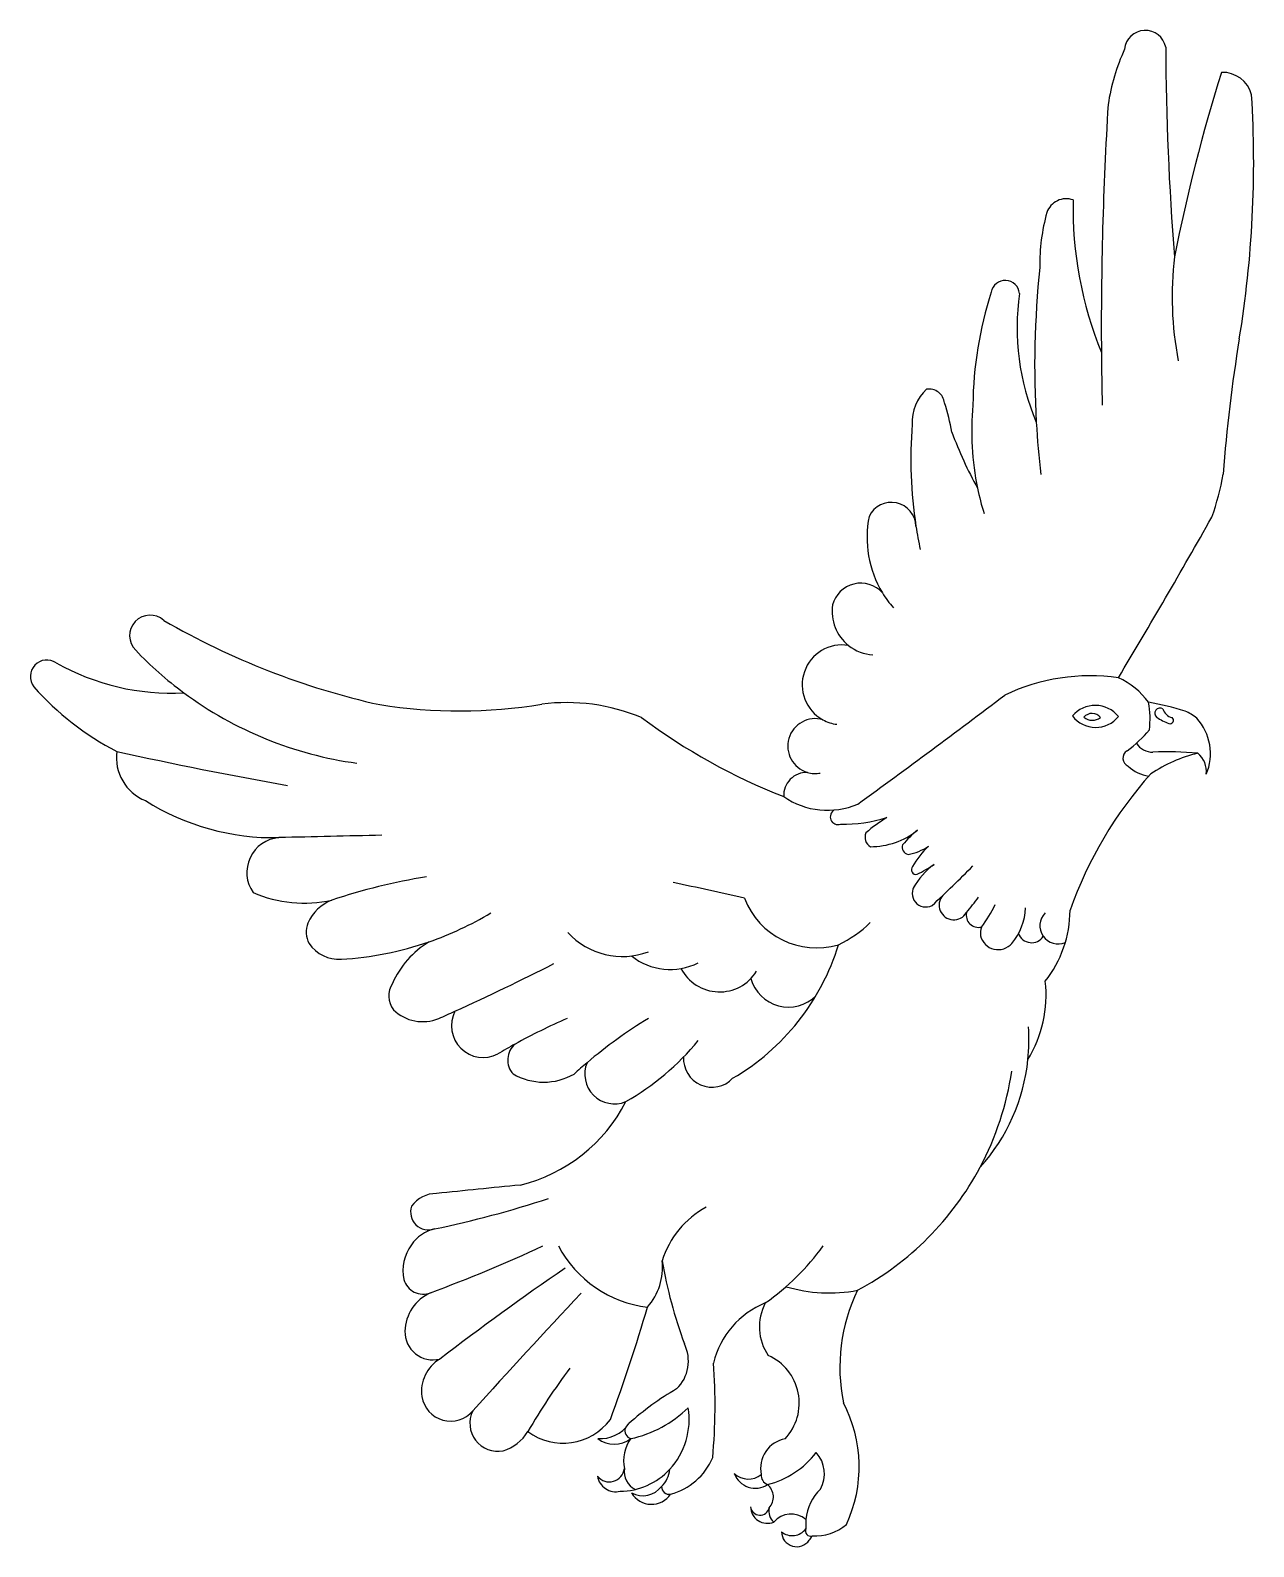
# Model space of a CAD drawing. Extents: x 0 to 13.2, y 0 to 16.4.
import ezdxf

# ---------------------------------------------------------------- set-up
doc = ezdxf.new("R2010")
doc.units = 0
doc.layers.add('WHITE', color=7, linetype='CONTINUOUS')
doc.layers.add('YELLOW', color=2, linetype='CONTINUOUS')

msp = doc.modelspace()

# ---------------------------------------------------------------- linework, layer by layer
at = {"layer": 'WHITE', "linetype": 'CONTINUOUS'}
for centre, radius, start, end in [((12.055858, 16.167914), 0.225208, 11.257667, 174.260549), ((13.890754, 15.253372), 2.262182, 155.529162, 171.430403), ((40.953324, 16.289629), 28.676696, -179.844656, -175.311288), ((30.588982, 10.369028), 18.564164, 162.540394, 168.892147), ((12.890178, 15.612643), 0.32641, 14.896322, 91.770511), ((50.837042, 13.187035), 39.256856, 176.48998, 180.40654), ((1.35897, 14.971505), 11.868815, -9.27965, 3.502294), ((11.20034, 14.351399), 0.220809, 70.203156, 160.737936), ((15.446654, 14.478894), 4.172301, 178.897717, 202.110101), ((12.960029, 13.868571), 2.045075, 164.233885, 181.085527), ((21.194378, 12.758367), 10.334749, 174.049137, 183.341683), ((10.541852, 13.534503), 0.154274, 5.669703, 169.384861), ((14.316202, 12.298571), 4.124553, 162.149005, 179.415651), ((13.274053, 13.177394), 2.605426, 171.783538, 203.081769), ((29.411839, 10.362448), 16.560173, 170.633436, 175.729069), ((10.01357, 12.161322), 0.478627, 132.578499, 183.270629), ((9.714446, 12.34378), 0.171767, 7.142193, 98.272778), ((7.899766, 11.697731), 2.094304, 9.646023, 18.582906), ((13.188882, 12.057515), 3.010361, 174.603423, 191.797013), ((14.218555, 11.753532), 4.698264, 175.354887, 188.843818), ((14.289187, 13.661301), 4.615614, -159.550015, -151.261589), ((10.168312, 12.061286), 2.768763, -19.667379, -9.680027), ((9.309914, 11.023589), 0.266344, 1.640511, 154.384261), ((10.201166, 10.910142), 1.154281, 168.577482, 211.16267), ((-58.688042, 51.591578), 82.123262, -30.919414, -29.51821), ((8.979533, 10.100339), 0.316023, 42.253321, 165.303265), ((9.142598, 10.11316), 0.473562, 171.823065, 231.394662), ((1.29565, 9.848434), 0.222382, 48.1032, 225.299502), ((5.556565, 17.10439), 8.196711, -120.113509, -102.530158), ((4.079061, 12.500739), 4.067041, -136.289758, -126.515592), ((8.776861, 9.317864), 0.43099, 80.618324, 241.236932), ((0.180717, 9.405247), 0.180717, 56.426268, 217.003677), ((1.518547, 11.730168), 2.502035, -119.653511, -86.781911), ((11.426821, 8.644028), 0.82261, 36.096367, 65.744522), ((2.3453, 11.338605), 3.082419, -138.508621, -117.226876), ((4.639169, 14.550268), 5.514969, -98.980828, -80.690634), ((5.800331, 7.036155), 2.089175, 67.242372, 97.398793), ((11.570795, 6.141922), 3.031795, 72.414677, 80.110297), ((12.318995, 8.611043), 0.453194, 49.768379, 68.270609), ((10.590626, 14.322385), 6.677105, -126.61149, -111.469052), ((8.487036, 8.654941), 0.296788, 73.872998, 253.428533), ((12.193259, 8.57352), 0.567605, -23.137659, 42.505578), ((1.434102, 8.531371), 0.503446, 172.427863, 247.822984), ((12.984964, 7.060777), 1.559157, 103.455374, 123.860216), ((12.468183, 8.381505), 0.248964, -7.157505, 51.793619), ((8.394546, 8.122482), 0.248122, 88.188736, 183.214781), ((15.379678, 5.426148), 4.385324, 138.087879, 160.63787), ((2.635018, 10.28157), 2.616712, -122.111237, -88.83142), ((2.720815, 7.286951), 0.379838, 94.897911, 214.690755), ((2.964532, 8.389626), 1.431279, -112.860399, -78.102194), ((3.433679, 6.547927), 0.474266, 111.531915, 155.785932), ((3.248849, 6.644644), 0.266318, 158.454786, 207.828472), ((9.994851, 6.885835), 1.247542, -38.277837, -0.265763), ((3.339151, 6.745731), 0.396193, -145.323468, -86.561809), ((3.150697, 9.889798), 3.545903, -86.568936, -70.898787), ((4.824604, 5.690663), 0.991779, 121.185427, 156.367825), ((4.1196, 5.953023), 0.244408, 146.412832, 217.709384), ((9.660247, 5.959874), 1.322838, -31.602759, 6.647801), ((4.243282, 6.134137), 0.458056, -133.799718, -67.883237), ((-6.022269, 29.219371), 25.722608, -66.059285, -65.629951), ((4.897553, 5.631917), 0.34376, 152.872885, 297.302879), ((8.565373, -0.559281), 6.852953, 119.017712, 120.811039), ((5.388696, 5.261115), 0.226849, 130.575294, 221.690057), ((8.749965, 5.473703), 2.047439, -42.080685, -5.803525), ((5.550519, 5.68825), 0.666188, -119.814386, -60.359791), ((9.404685, 1.245441), 5.229954, 130.333699, 132.372284), ((6.317908, 5.109704), 0.322414, 157.676065, 292.189531), ((4.874412, 5.617986), 1.760966, -76.133398, -27.268916), ((7.418809, 5.617352), 3.228702, -61.798523, -28.000223), ((4.385759, 3.49609), 0.32149, 88.916184, 144.948205), ((11.641864, -63.847112), 68.051933, 95.350244, 96.115706), ((4.305831, 3.617605), 0.193821, 160.993658, 289.803023), ((4.461982, 3.036962), 0.408433, 102.799898, 146.520131), ((4.475785, 2.989544), 0.447245, 142.425301, 193.166567), ((6.195443, 3.015259), 0.640203, -41.594883, 6.723446), ((11.907883, 3.971556), 5.152576, -170.151175, -159.818347), ((4.247241, 2.943882), 0.214443, -164.80326, -68.107518), ((4.520133, 2.316638), 0.469717, 114.251535, 178.437092), ((8.296378, 1.76715), 0.934872, 111.920028, 166.498401), ((8.432216, 2.376827), 0.549025, 152.016862, 214.455471), ((10.681854, 1.934738), 1.928446, 154.270363, 191.345215), ((-11.995519, 8.108456), 19.468175, -20.231225, -16.466058), ((4.354397, 2.3233), 0.303869, 178.84035, 283.750081), ((6.695998, 2.006827), 0.419675, -45.850291, 26.476333), ((4.63558, 1.68021), 0.405853, 120.987963, 188.282673), ((1.159073, 1.530946), 6.24483, -5.217373, 4.173422), ((7.750984, 1.551411), 0.563239, -43.106424, 66.063015), ((8.512755, -0.935114), 3.049232, 119.996145, 132.007459), ((4.544871, 1.671678), 0.314895, -170.87595, -40.568788), ((7.475271, 0.8638), 1.486491, -24.818013, 27.725734), ((5.055114, 1.333271), 0.302185, 153.75859, 280.960525), ((5.759307, 1.757543), 0.638628, -126.517422, -36.66737), ((6.160782, 1.544899), 0.377943, -93.84697, -34.534604), ((4.969285, 1.495692), 0.480934, -72.666748, -31.515606), ((6.313848, 1.406456), 0.297973, -126.783247, -53.099899), ((6.815218, 0.930131), 0.400804, 143.565127, 192.435896), ((8.223652, 0.845293), 0.327051, 100.830683, 191.304622), ((6.260271, 0.865113), 0.164927, -140.825119, -7.418505), ((6.366354, 1.347932), 0.749569, -89.152969, -43.037646), ((6.617015, 0.864664), 0.298546, -45.786512, -5.438731), ((6.74722, 1.230179), 0.685029, -75.059764, -22.949273), ((6.332363, 0.796458), 0.203078, -169.924549, -77.176775), ((7.840278, 0.875099), 0.243283, -159.686464, -57.183434), ((7.762864, 0.949727), 0.219158, -133.456734, -50.26882), ((7.859217, 0.536576), 0.175277, -41.686442, 49.896374), ((6.716867, 0.707483), 0.249405, -149.431015, -33.919703), ((6.622314, 0.806396), 0.255754, -118.030237, -37.505772), ((7.967983, 0.432822), 0.180346, -179.307369, -67.214996), ((7.889843, 0.443632), 0.103015, -172.755729, -13.257445), ((8.225975, 0.104451), 0.248345, 49.873106, 139.253707), ((8.238312, 0.30276), 0.183568, -129.267029, -36.278432), ((8.911727, 0.245638), 0.527949, 174.706986, 185.597534), ((8.479199, 0.655053), 0.54, -92.712743, -50.252449), ((8.286873, 0.1648), 0.1648, -178.554065, -34.844424), ((8.317941, 0.177122), 0.148971, -45.624682, -24.367733)]:
    msp.add_arc(centre, radius, start, end, dxfattribs=at)
at = {"layer": 'YELLOW', "linetype": 'CONTINUOUS'}
for centre, radius, start, end in [((15.979195, 13.509137), 3.632907, 173.100767, 190.924558), ((50.837042, 13.187035), 39.256856, -179.59346, -178.764123), ((21.194378, 12.758367), 10.334749, -176.658317, -173.509819), ((13.188882, 12.057515), 3.010361, -168.202987, -162.866033), ((14.218555, 11.753532), 4.698264, -171.156182, -168.049031), ((10.201166, 10.910142), 1.154281, -148.83733, -138.853595), ((9.142598, 10.11316), 0.473562, -128.605338, -93.804321), ((11.461914, 7.264864), 2.150585, 81.904866, 115.511063), ((4.079061, 12.500739), 4.067041, -126.515592, -97.72855), ((-44.68553, 82.052187), 91.411067, -54.076172, -52.836057), ((11.514907, 8.768534), 0.326003, 39.363147, 139.345219), ((11.071292, 8.947981), 1.036096, -6.469754, 10.043081), ((12.216004, 9.009227), 0.057349, 57.060484, 230.648132), ((12.378233, 9.095812), 0.136571, -163.645648, -103.957389), ((8.776861, 9.317864), 0.43099, -118.763068, -97.296312), ((11.519489, 9.174991), 0.317989, -142.389409, -38.902225), ((11.480303, 8.891109), 0.11709, 38.353381, 139.091859), ((11.484465, 9.077728), 0.143778, -130.122182, -52.432578), ((12.584898, 9.621465), 0.77158, -121.683803, -110.879019), ((12.324783, 8.933502), 0.036152, -114.292329, 55.437416), ((11.052053, 9.704647), 1.364806, -53.753275, -39.788284), ((9.761319, 48.18029), 40.554699, -102.570382, -99.909554), ((11.907088, 8.524019), 0.093283, 121.021635, 246.754185), ((12.137445, 8.800112), 0.21117, -147.177913, -89.569659), ((12.307286, 5.583809), 3.009846, 83.994911, 93.204592), ((8.487036, 8.654941), 0.296788, -106.571467, -79.302748), ((12.150785, 8.737556), 0.410167, -133.149229, -97.867069), ((8.619839, 8.793225), 0.83217, -124.640315, -66.911045), ((8.734238, 7.890393), 0.084469, 118.947057, 288.407147), ((8.774006, 9.519175), 1.70898, -90.439049, -73.404072), ((9.989973, 6.63437), 1.443888, 120.27086, 131.392526), ((9.144424, 7.670038), 0.119069, 156.471616, 239.5308), ((9.084555, 8.384031), 0.816619, -90.03568, -51.530161), ((10.228359, 6.929948), 1.033437, 127.967305, 140.379071), ((9.096111, -250.506015), 258.250924, 91.174611, 91.42177), ((9.50954, 7.56315), 0.081423, 161.506696, 257.395451), ((9.395299, 8.040752), 0.565354, -80.174883, -55.916372), ((10.305138, 6.930631), 0.873886, 132.733718, 151.140456), ((5.282909, 0.968575), 6.351408, 99.065809, 108.575772), ((9.577909, 7.318627), 0.050949, 138.444237, 281.696537), ((10.284005, 6.698899), 0.849385, 127.059759, 150.350803), ((8.978717, 8.517329), 1.389424, -63.979957, -55.177661), ((-0.535161, 17.967927), 15.086059, -47.015165, -44.677733), ((-1.448034, -32.621981), 40.678747, 76.970799, 78.083031), ((9.682714, 7.062801), 0.147398, 142.058288, 297.417626), ((8.500802, 7.305874), 0.832453, -159.143991, -73.394027), ((9.9853, 6.936212), 0.158688, 139.256743, 329.557588), ((8.188944, 8.503539), 2.540107, -40.442531, -35.675502), ((9.25841, 7.494508), 1.298014, -37.802641, -25.245926), ((10.107495, 6.940005), 0.655776, -39.591943, -3.021757), ((3.150697, 9.889798), 3.545903, -70.898787, -58.98038), ((8.224474, 7.607443), 1.213632, -64.930697, -45.034438), ((10.252706, 6.828579), 0.133404, 168.222221, 283.569024), ((11.112957, 6.713225), 0.196766, 135.703179, 293.49081), ((6.402822, 7.180267), 0.800074, -137.587049, -69.544694), ((10.571703, 6.620806), 0.298108, 164.813622, 183.417731), ((10.464574, 6.650792), 0.196346, -165.92252, -40.964829), ((10.826649, 6.679215), 0.149871, -160.701315, -32.52934), ((6.319757, 7.248941), 2.529843, -59.752099, -17.027151), ((-6.022269, 29.219371), 25.722608, -65.629951, -62.984363), ((6.920545, 6.925448), 0.68479, -128.019087, -63.870747), ((7.452199, 6.467888), 0.470183, -152.440998, -31.72561), ((8.197172, 6.254128), 0.42078, -164.60071, -45.052272), ((8.547776, -0.56848), 6.85249, 113.605113, 118.85174), ((9.404685, 1.245441), 5.229954, 121.362632, 130.333699), ((8.749965, 5.473703), 2.047439, -5.803525, 4.115484), ((5.000207, 7.312983), 2.886371, -60.085193, -39.664403), ((7.37042, 5.274342), 0.307403, 176.188067, 316.701788), ((7.418809, 5.617352), 3.228702, -28.000223, -8.490636), ((2.045956, 14.600444), 11.404814, -78.234386, -71.831477), ((7.78423, 2.793101), 0.998228, 118.466252, 162.684168), ((-1.4818, 18.372359), 16.672187, -69.609016, -65.083566), ((6.82109, 3.838487), 1.256843, -152.136557, -96.710542), ((6.434028, 4.792528), 2.635829, -54.960132, -35.779159), ((24.941609, -24.848883), 33.811816, 124.516985, 127.354164), ((8.63821, 4.387828), 1.644695, -106.474962, -79.26335), ((68.583788, -55.968402), 85.844135, 136.850341, 138.005078), ((11.627823, -2.407606), 7.237448, 143.171861, 149.696271), ((6.223081, 2.41516), 1.275815, -77.797006, -45.682356), ((6.321399, 1.377647), 0.802756, -42.39797, 8.936189), ((6.519127, 1.254065), 0.08985, 160.871023, 252.933738), ((7.727727, 1.613142), 0.973672, -75.462888, -37.751936), ((8.250641, 0.789134), 0.33602, -29.537841, 42.701871), ((6.634488, 0.811325), 0.213162, 171.231903, 244.302029), ((8.011548, 0.772231), 0.10897, 175.287503, 248.790543), ((6.906807, 0.648157), 0.081644, 178.227774, 282.033654), ((8.911727, 0.245638), 0.527949, 134.301642, 174.706986), ((8.136782, 0.381464), 0.151649, 165.275886, 229.267599), ((8.437709, 0.170123), 0.056747, 154.959512, 286.306232)]:
    msp.add_arc(centre, radius, start, end, dxfattribs=at)

doc.saveas('drawing.dxf')
